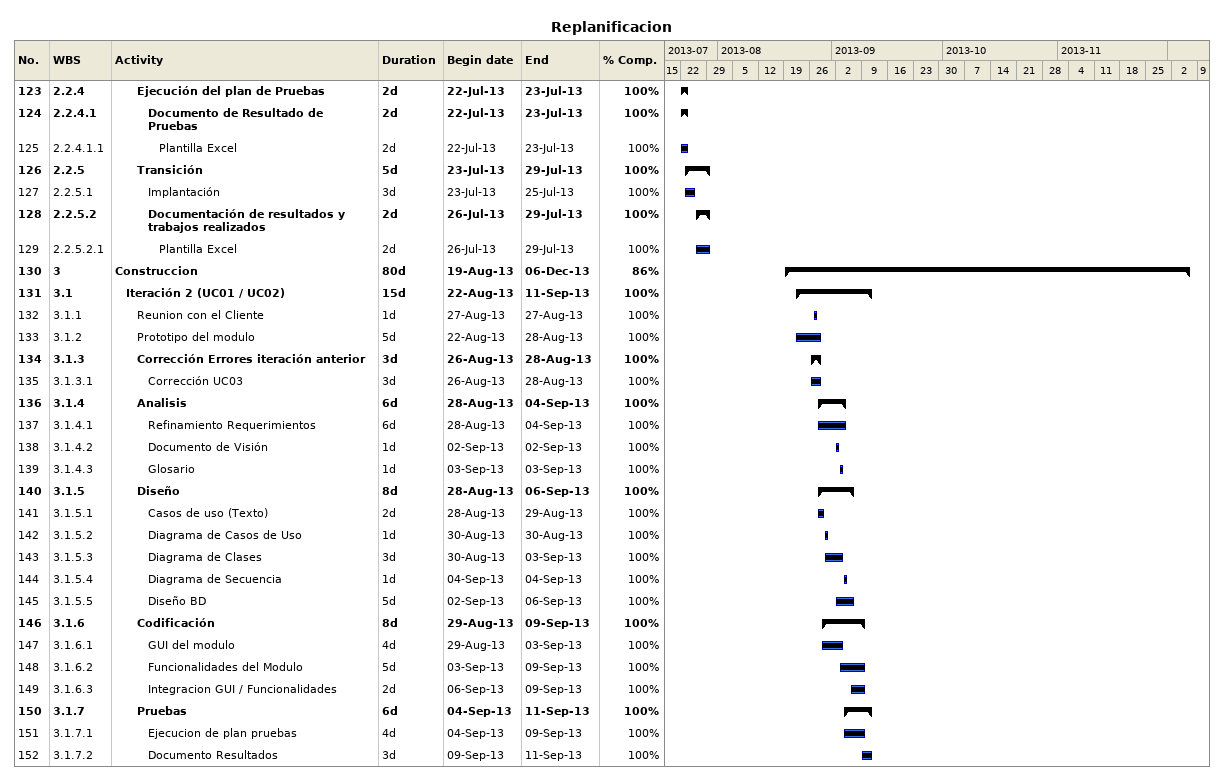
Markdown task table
Replanificacion

| ID | WBS | Task | Duration | Start | Finish | % complete |
|---|---|---|---|---|---|---|
| 123 | 2.2.4 | **Ejecución del plan de Pruebas** | 2d | 2013-07-22 | 2013-07-23 | 100 |
| 124 | 2.2.4.1 | **Documento de Resultado de Pruebas** | 2d | 2013-07-22 | 2013-07-23 | 100 |
| 125 | 2.2.4.1.1 | Plantilla Excel | 2d | 2013-07-22 | 2013-07-23 | 100 |
| 126 | 2.2.5 | **Transición** | 5d | 2013-07-23 | 2013-07-29 | 100 |
| 127 | 2.2.5.1 | Implantación | 3d | 2013-07-23 | 2013-07-25 | 100 |
| 128 | 2.2.5.2 | **Documentación de resultados y trabajos realizados** | 2d | 2013-07-26 | 2013-07-29 | 100 |
| 129 | 2.2.5.2.1 | Plantilla Excel | 2d | 2013-07-26 | 2013-07-29 | 100 |
| 130 | 3 | **Construccion** | 80d | 2013-08-19 | 2013-12-06 | 86 |
| 131 | 3.1 | **Iteración 2 (UC01 / UC02)** | 15d | 2013-08-22 | 2013-09-11 | 100 |
| 132 | 3.1.1 | Reunion con el Cliente | 1d | 2013-08-27 | 2013-08-27 | 100 |
| 133 | 3.1.2 | Prototipo del modulo | 5d | 2013-08-22 | 2013-08-28 | 100 |
| 134 | 3.1.3 | **Corrección Errores iteración anterior** | 3d | 2013-08-26 | 2013-08-28 | 100 |
| 135 | 3.1.3.1 | Corrección UC03 | 3d | 2013-08-26 | 2013-08-28 | 100 |
| 136 | 3.1.4 | **Analisis** | 6d | 2013-08-28 | 2013-09-04 | 100 |
| 137 | 3.1.4.1 | Refinamiento Requerimientos | 6d | 2013-08-28 | 2013-09-04 | 100 |
| 138 | 3.1.4.2 | Documento de Visión | 1d | 2013-09-02 | 2013-09-02 | 100 |
| 139 | 3.1.4.3 | Glosario | 1d | 2013-09-03 | 2013-09-03 | 100 |
| 140 | 3.1.5 | **Diseño** | 8d | 2013-08-28 | 2013-09-06 | 100 |
| 141 | 3.1.5.1 | Casos de uso (Texto) | 2d | 2013-08-28 | 2013-08-29 | 100 |
| 142 | 3.1.5.2 | Diagrama de Casos de Uso | 1d | 2013-08-30 | 2013-08-30 | 100 |
| 143 | 3.1.5.3 | Diagrama de Clases | 3d | 2013-08-30 | 2013-09-03 | 100 |
| 144 | 3.1.5.4 | Diagrama de Secuencia | 1d | 2013-09-04 | 2013-09-04 | 100 |
| 145 | 3.1.5.5 | Diseño BD | 5d | 2013-09-02 | 2013-09-06 | 100 |
| 146 | 3.1.6 | **Codificación** | 8d | 2013-08-29 | 2013-09-09 | 100 |
| 147 | 3.1.6.1 | GUI del modulo | 4d | 2013-08-29 | 2013-09-03 | 100 |
| 148 | 3.1.6.2 | Funcionalidades del Modulo | 5d | 2013-09-03 | 2013-09-09 | 100 |
| 149 | 3.1.6.3 | Integracion GUI / Funcionalidades | 2d | 2013-09-06 | 2013-09-09 | 100 |
| 150 | 3.1.7 | **Pruebas** | 6d | 2013-09-04 | 2013-09-11 | 100 |
| 151 | 3.1.7.1 | Ejecucion de plan pruebas | 4d | 2013-09-04 | 2013-09-09 | 100 |
| 152 | 3.1.7.2 | Documento Resultados | 3d | 2013-09-09 | 2013-09-11 | 100 |
